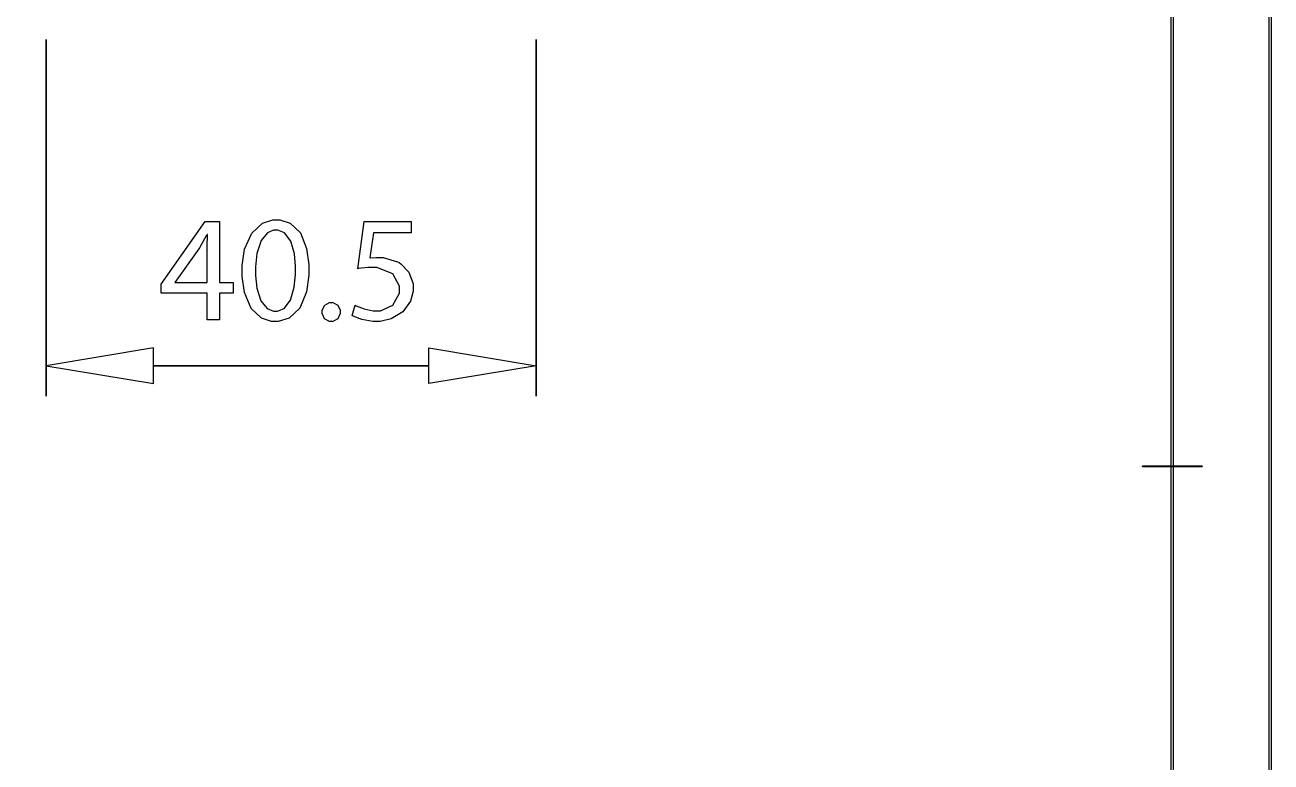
# Model space of a CAD drawing. Extents: x 0.54 to 10.46, y 0.74 to 7.76.
# Drawn here: x 8.336 to 10.465, y 3.745 to 5.005 of the extents above; entities that cross this region are included whole.
import ezdxf

# ---------------------------------------------------------------- set-up
doc = ezdxf.new("R2010")
doc.units = 0
doc.layers.get('0').update_dxf_attribs({"linetype": 'CONTINUOUS'})

msp = doc.modelspace()

# ---------------------------------------------------------------- linework, layer by layer
at = {"color": 0}
for points in [[(10.4631, 0.73899), (0.53689, 0.73899), (0.53646, 0.73899), (0.53516, 0.74029), (0.53516, 0.74072), (0.53516, 7.75928), (0.53516, 7.75971), (0.53646, 7.76101), (0.53689, 7.76101), (10.4631, 7.76101), (10.4635, 7.76101), (10.4648, 7.75971), (10.4648, 7.75928), (10.4648, 0.74072), (10.4648, 0.74029), (10.4635, 0.73899), (10.4631, 0.73899)], [(0.53863, 0.74246), (10.4614, 0.74246), (10.4614, 7.75754), (0.53863, 7.75754), (0.53863, 0.74246)], [(10.296, 0.90609), (0.87115, 0.90609), (0.87071, 0.90609), (0.86941, 0.90739), (0.86941, 0.90782), (0.86941, 7.59218), (0.86941, 7.59261), (0.87071, 7.59392), (0.87115, 7.59392), (10.296, 7.59392), (10.2964, 7.59392), (10.2977, 7.59261), (10.2977, 7.59218), (10.2977, 0.90782), (10.2977, 0.90739), (10.2964, 0.90609), (10.296, 0.90609)], [(0.87289, 0.90956), (10.2943, 0.90956), (10.2943, 7.59044), (0.87289, 7.59044), (0.87289, 0.90956)], [(10.3461, 4.24929), (10.2458, 4.24929), (10.2457, 4.24929), (10.2452, 4.24983), (10.2452, 4.25), (10.2452, 4.25022), (10.2457, 4.25071), (10.2458, 4.25071), (10.3461, 4.25071), (10.3463, 4.25071), (10.3468, 4.25022), (10.3468, 4.25), (10.3468, 4.24983), (10.3463, 4.24929), (10.3461, 4.24929)]]:
    msp.add_lwpolyline(points, close=True, dxfattribs=at)
at = {"color": 9, "const_width": 0.00278}
for points in [[(8.37224, 4.98014), (8.37224, 4.36968)], [(9.2091, 4.98014), (9.2091, 4.36968)], [(8.55528, 4.42204), (9.02604, 4.42204)]]:
    msp.add_lwpolyline(points, dxfattribs=at)
at = {"color": 9}
for points in [[(8.64692, 4.50049), (8.64692, 4.54622), (8.56879, 4.54622), (8.56879, 4.56125), (8.64378, 4.66851), (8.66835, 4.66851), (8.66835, 4.56407), (8.69189, 4.56407), (8.69189, 4.54622), (8.66835, 4.54622), (8.66835, 4.50049), (8.64692, 4.50049)], [(8.8209, 4.58632), (8.8209, 4.57688), (8.817, 4.54839), (8.80561, 4.52056), (8.78728, 4.50347), (8.76867, 4.49761), (8.76247, 4.49761), (8.75683, 4.49761), (8.74001, 4.50331), (8.72254, 4.51997), (8.71115, 4.5471), (8.70692, 4.57476), (8.70688, 4.58399), (8.70688, 4.59337), (8.71115, 4.62147), (8.72325, 4.64887), (8.74175, 4.66569), (8.75939, 4.67139), (8.76531, 4.67139), (8.77115, 4.67139), (8.7889, 4.66564), (8.80638, 4.64893), (8.81717, 4.62218), (8.8209, 4.59532), (8.8209, 4.58632)], [(8.99571, 4.64942), (8.93158, 4.64942), (8.92513, 4.60622), (8.92606, 4.60639), (8.9356, 4.60726), (8.93881, 4.60726), (8.94786, 4.60726), (8.97244, 4.59978), (8.97504, 4.59819), (8.97831, 4.59636), (8.99197, 4.58176), (8.99908, 4.56174), (8.99908, 4.55501), (8.99908, 4.54932), (8.99442, 4.53222), (8.98144, 4.51406), (8.96158, 4.50201), (8.94271, 4.49761), (8.93647, 4.49761), (8.93024, 4.49761), (8.91163, 4.50087), (8.8966, 4.50672), (8.89464, 4.50797), (8.90028, 4.52528), (8.90201, 4.52425), (8.91515, 4.5191), (8.93093, 4.516), (8.93625, 4.516), (8.94319, 4.516), (8.96414, 4.52582), (8.97601, 4.54585), (8.97601, 4.55246), (8.97597, 4.55789), (8.96436, 4.57921), (8.93685, 4.58968), (8.92768, 4.58968), (8.92188, 4.58968), (8.90597, 4.58806), (8.90446, 4.58783), (8.91531, 4.66857), (8.99571, 4.66857), (8.99571, 4.64942)], [(8.64692, 4.56407), (8.64692, 4.62017), (8.64692, 4.62679), (8.64751, 4.64437), (8.64768, 4.64654), (8.64692, 4.64654), (8.64561, 4.6441), (8.63406, 4.62369), (8.63292, 4.62175), (8.59179, 4.56456), (8.59179, 4.56407), (8.64692, 4.56407)], [(8.72965, 4.58371), (8.72965, 4.57644), (8.73204, 4.55464), (8.73893, 4.5331), (8.74968, 4.51981), (8.76025, 4.51519), (8.76378, 4.51519), (8.76758, 4.51519), (8.77897, 4.52013), (8.78965, 4.53418), (8.79606, 4.55626), (8.79818, 4.57807), (8.79818, 4.58529), (8.79818, 4.59233), (8.79611, 4.6135), (8.78987, 4.6351), (8.77924, 4.64893), (8.76785, 4.65381), (8.76406, 4.65381), (8.76058, 4.65381), (8.75028, 4.64931), (8.73936, 4.63596), (8.73221, 4.61399), (8.72965, 4.59131), (8.72965, 4.58371)], [(8.84364, 4.51394), (8.84364, 4.51687), (8.84799, 4.52567), (8.85633, 4.53022), (8.85915, 4.53022), (8.86187, 4.53022), (8.87017, 4.52567), (8.87446, 4.51687), (8.87446, 4.51394), (8.87446, 4.51107), (8.87028, 4.50228), (8.86176, 4.49761), (8.85894, 4.49761), (8.85618, 4.49761), (8.84788, 4.50228), (8.84364, 4.51107), (8.84364, 4.51394)], [(8.55528, 4.45253), (8.37224, 4.42199), (8.55528, 4.3915), (8.55528, 4.45253)], [(9.02604, 4.45253), (9.20915, 4.42199), (9.02604, 4.3915), (9.02604, 4.45253)]]:
    msp.add_lwpolyline(points, close=True, dxfattribs=at)
at = {"color": 0, "const_width": 0.00278}
msp.add_lwpolyline([(9.2091, 4.42204), (9.2091, 4.42204)], close=True, dxfattribs=at)

doc.saveas('drawing.dxf')
